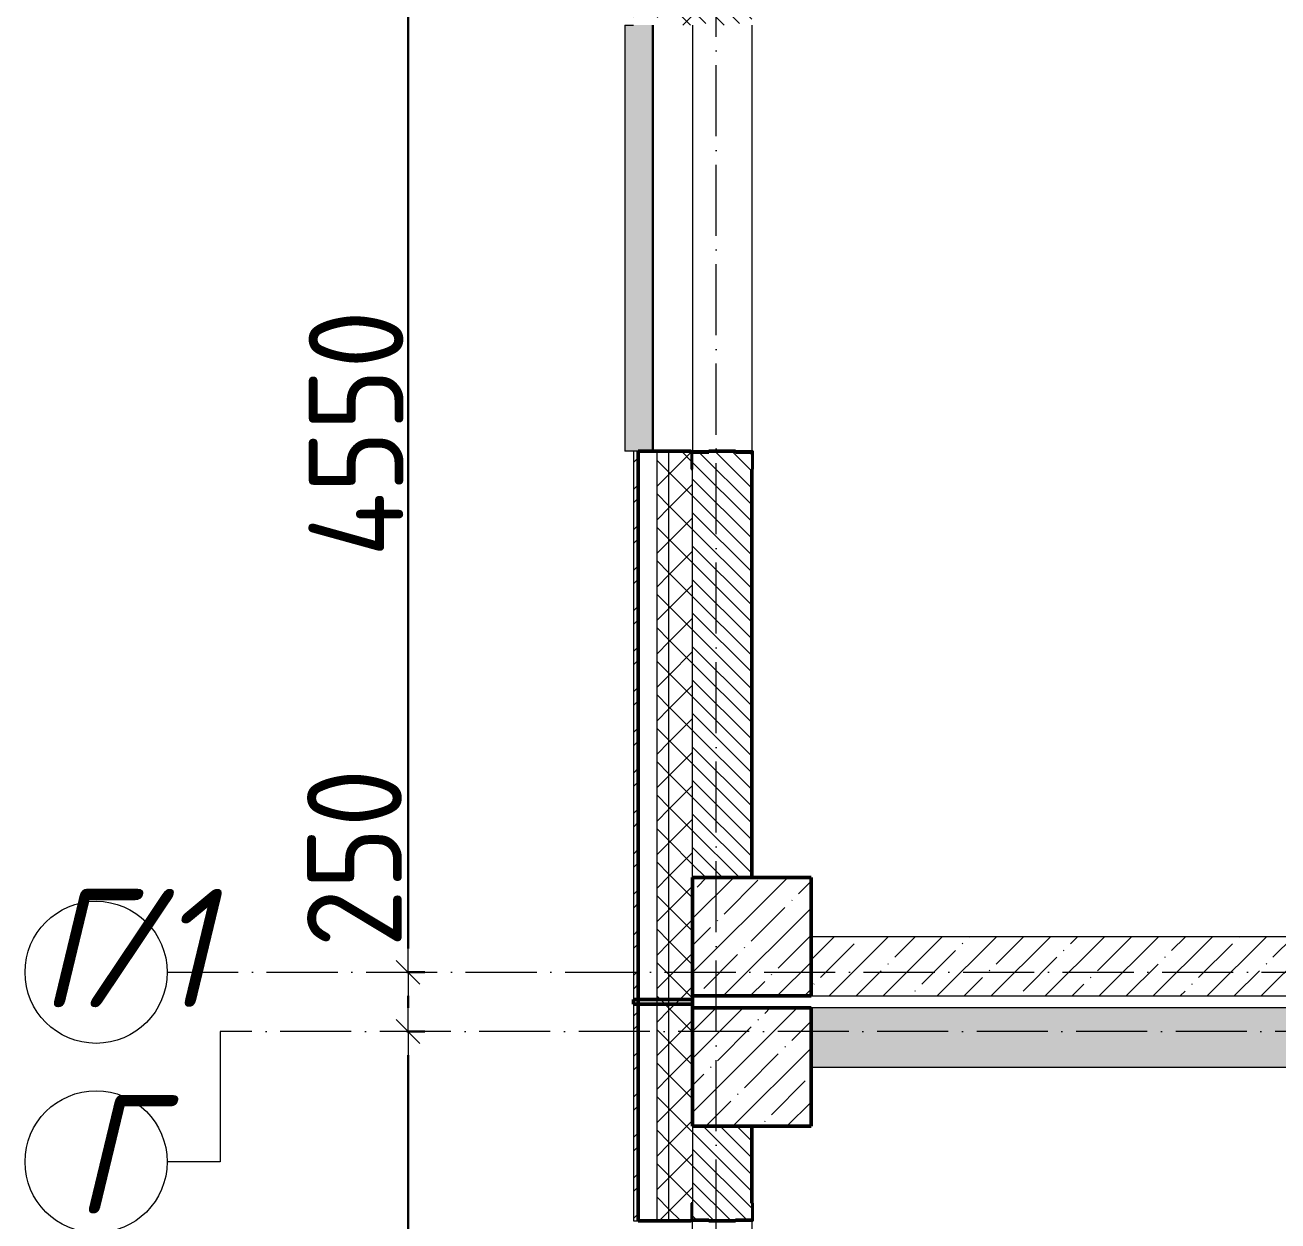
# Model space of a CAD drawing. Header units: millimetres. Extents: x -213536 to 1564669, y 70501 to 942238.
# Drawn here: x 539014 to 544304, y 580125 to 585175 of the extents above; entities that cross this region are included whole.
import ezdxf

# ---------------------------------------------------------------- set-up
doc = ezdxf.new("R2010")
doc.units = ezdxf.units.MM
doc.linetypes.add('50_200_ШТРИХ_1Т_ш5_п1_п1_', pattern=[700, 500, -100, 0, -100])
for name, color, linetype, lineweight in [('3.1) ЖБ окна 1.2 м', 102, 'Continuous', 30), ('A-____-____-DIMS', 7, 'Continuous', 9), ('A-GENM-____-MCUT', 7, 'Continuous', 25), ('A-GENM-____-OTLN-1', 7, 'Continuous', 25), ('A-GLAZ-____-OTLN', 7, 'Continuous', 9), ('A-WALL-____-MCUT-1', 7, 'Continuous', 9), ('A-WALL-____-MCUT-2', 7, 'Continuous', 50), ('A-WALL-____-MCUT-3', 7, 'Continuous', 9), ('A-WALL-____-OTLN', 7, 'Continuous', 9), ('A-WALL-____-PATT-1', 7, 'Continuous', 9), ('A-WALL-FNSH-MCUT-1', 7, 'Continuous', 9), ('S-COLS-____-MCUT', 7, 'Continuous', 50), ('S-COLS-____-OTLN', 7, 'Continuous', 9), ('S-GRID-____-IDEN', 7, 'Continuous', 9), ('S-GRID-____-OTLN', 7, 'Continuous', 9), ('S-GRID-____-OTLN-1', 7, '50_200_ШТРИХ_1Т_ш5_п1_п1_', 9)]:
    doc.layers.add(name, color=color, linetype=linetype, lineweight=lineweight)
doc.layers.add('A-GLAZ-____-OTLN-1', color=7, linetype='Continuous', lineweight=9, true_color=0xc0c0c0)
doc.styles.add('ISOCPEUR_I', font='isocpeui.ttf', dxfattribs={"width": 0.9, "height": 2.5})
doc.styles.add('СПДС', font='isocpeur.ttf', dxfattribs={"width": 0.9})
doc.dimstyles.new('Размера А3', dxfattribs={"dimtxt": 200, "dimasz": 100, "dimexe": 70, "dimexo": 100, "dimgap": 20, "dimtad": 1, "dimdec": 0, "dimrnd": 10, "dimzin": 0, "dimdsep": 46, "dimtxsty": 'СПДС', "dimblk": 'ARROWHEAD_6', "dimcen": 1, "dimclrd": 256, "dimclre": 256, "dimclrt": 256, "dimazin": 0, "dimtfac": 1, "dimtdec": 0, "dimtmove": 2, "dimatfit": 3, "dimfxl": 1, "dimtolj": 1, "dimtzin": 0, "dimarcsym": 0})
pattern_1 = [(135, (544282.637, 571544.04), (-35.35534, -35.35534), [])]
pattern_2 = [(45, (544282.64, 571544.04), (-70.71068, 70.71068), []), (135, (544282.64, 571544.04), (-70.71068, -70.71068), [])]
pattern_3 = [(45, (544282.64, 571544.04), (-114.0493, 114.0493), []), (45, (544396.69, 571544.04), (-114.0493, 114.0493), [201.612, -40.322, 3.353, -36.97])]
pattern_4 = [(45, (544282.64, 571544.04), (-85.5366, 85.5366), []), (45, (544339.66, 571544.04), (-85.5366, 85.5366), [])]

# ---------------------------------------------------------------- blocks, each defined once
blk = doc.blocks.new('BSC_Колонна _Прямоугольная - 500х500-V42-АР1_План отверстий 2 этажа в осях 1-64_А-ГГ')
at = {"layer": 'S-COLS-____-OTLN'}
h = blk.add_hatch(dxfattribs=at)
h.set_pattern_fill('FP_71', color=256, style=0, pattern_type=2)
h.set_pattern_definition([(45, (2200, -9781.04), (-114.0493, 114.0493), []), (45, (2314.05, -9781.04), (-114.0493, 114.0493), [201.612, -40.322, 3.353, -36.97])])
h.paths.add_polyline_path([(-250, -250), (250, -250), (250, 250), (-250, 250)], flags=0)
at = {"layer": 'S-COLS-____-MCUT'}
for p, q in [((250, 250), (-250, 250)), ((-250, 250), (-250, -250)), ((250, -250), (250, 250)), ((-250, -250), (250, -250))]:
    blk.add_line(p, q, dxfattribs=at)
blk = doc.blocks.new('BSC_Колонна _Прямоугольная - 500х500-V137-АР1_План отверстий 2 этажа в осях 1-64_А-ГГ')
at = {"layer": 'S-COLS-____-OTLN'}
h = blk.add_hatch(dxfattribs=at)
h.set_pattern_fill('FP_167', color=256, style=0, pattern_type=2)
h.set_pattern_definition([(45, (2200, -9231.04), (-114.0493, 114.0493), []), (45, (2314.05, -9231.04), (-114.0493, 114.0493), [201.612, -40.322, 3.353, -36.97])])
h.paths.add_polyline_path([(-250, -250), (250, -250), (250, 250), (-250, 250), (-250, 104.8)], flags=0)
at = {"layer": 'S-COLS-____-MCUT'}
for p, q in [((250, 250), (-250, 250)), ((-250, 250), (-250, -250)), ((250, -250), (250, 250)), ((-250, -250), (250, -250))]:
    blk.add_line(p, q, dxfattribs=at)
blk = doc.blocks.new('Фахверк_СКБ_Уголок - 250_2700-27497298-АР1_План отверстий 2 этажа в осях 1-64_А-ГГ')
at = {"layer": 'A-GENM-____-MCUT'}
for p, q in [((200, 181), (125, 181)), ((125, 181), (125, 106)), ((131, 106), (131, 175)), ((131, 175), (200, 175)), ((200, 175), (200, 181)), ((125, 106), (131, 106)), ((131, -6), (125, -6)), ((125, -6), (125, -81)), ((131, -75), (131, -6)), ((125, -81), (200, -81)), ((200, -75), (131, -75)), ((200, -81), (200, -75))]:
    blk.add_line(p, q, dxfattribs=at)
blk = doc.blocks.new('Стены 5 - Стены 4-30145060-АР1_План отверстий 2 этажа в осях 1-64_А-ГГ')
at = {"layer": 'A-WALL-____-MCUT-2'}
for p, q in [((-1843.5, 41030.2), (-1843.5, 41010.2)), ((-1593.5, 41030.2), (-1843.5, 41030.2)), ((-1843.5, 41010.2), (-1593.5, 41010.2)), ((-1593.5, 41010.2), (-1593.5, 41030.2))]:
    blk.add_line(p, q, dxfattribs=at)
blk = doc.blocks.new('Отлив_СКБ - Отлив витража_120_НВФ-31885689-АР1_План отверстий 2 этажа в осях 1-64_А-ГГ')
at = {"layer": 'A-GLAZ-____-OTLN-1'}
for points in [[(1800, 2), (1800, 120), (0, 120), (0, 2), (1103.1, 2)], [(1103.1, 0), (1800, 0), (1800, 2), (0, 2), (0, 0)]]:
    blk.add_hatch(color=256, dxfattribs=at).paths.add_polyline_path(points, flags=0)
at = {"layer": 'A-GLAZ-____-OTLN'}
for p, q in [((0, 83), (0, 120)), ((1800, 120), (0, 120)), ((1800, 120), (1800, 83)), ((0, 2), (1800, 2)), ((1800, 0), (0, 0))]:
    blk.add_line(p, q, dxfattribs=at)
blk = doc.blocks.new('Ось сетки - Круг_Ø6_00__ISO-2_5_0_9K_-25732049-АР1_План отверстий 2 этажа в осях 1-64_А-ГГ')
at = {"layer": 'S-GRID-____-IDEN'}
blk.add_circle((0, 0), 3, dxfattribs=at)
blk = doc.blocks.new('ARROWHEAD_6')
at = {"color": 0, "linetype": 'Continuous'}
for p, q in [((0, 0), (-1, 0)), ((-0.5, -0.5), (0.5, 0.5))]:
    blk.add_line(p, q, dxfattribs=at)
blk = doc.blocks.new('*D6061')
at = {"layer": 'A-____-____-DIMS', "lineweight": -2, "transparency": 16777216}
for p, q in [((-19249.1, 468397), (-19173.1, 468397)), ((-19243.1, 465097), (-19243.1, 468297)), ((-19249.1, 464997), (-19173.1, 464997))]:
    blk.add_line(p, q, dxfattribs=at)
at = {"layer": 'Defpoints', "color": 0, "lineweight": 30, "transparency": 16777216}
for p in [(-19349.1, 468397), (-19243.1, 468397), (-19349.1, 464997)]:
    blk.add_point(p, dxfattribs=at)
at = {"layer": 'A-____-____-DIMS', "lineweight": -2, "transparency": 16777216, "xscale": 100, "yscale": 100, "zscale": 100}
for p, rotation in [((-19243.1, 468397), 90), ((-19243.1, 464997), 270)]:
    blk.add_blockref('ARROWHEAD_6', p, dxfattribs=dict(at, rotation=rotation))
at = {"layer": 'A-____-____-DIMS', "transparency": 16777216, "insert": (-19463.1, 466697), "char_height": 400, "attachment_point": 5, "rotation": 90, "style": 'СПДС'}
blk.add_mtext('\\A1;3400', dxfattribs=at)
blk = doc.blocks.new('*D6062')
at = {"layer": 'A-____-____-DIMS', "lineweight": -2, "transparency": 16777216}
for p, q in [((-19249.1, 468647), (-19173.1, 468647)), ((-19243.1, 468497), (-19243.1, 468547)), ((-19249.1, 468397), (-19173.1, 468397))]:
    blk.add_line(p, q, dxfattribs=at)
at = {"layer": 'Defpoints', "color": 0, "lineweight": 30, "transparency": 16777216}
for p in [(-19349.1, 468647), (-19243.1, 468647), (-19349.1, 468397)]:
    blk.add_point(p, dxfattribs=at)
at = {"layer": 'A-____-____-DIMS', "lineweight": -2, "transparency": 16777216, "xscale": 100, "yscale": 100, "zscale": 100}
for p, rotation in [((-19243.1, 468647), 90), ((-19243.1, 468397), 270)]:
    blk.add_blockref('ARROWHEAD_6', p, dxfattribs=dict(at, rotation=rotation))
at = {"layer": 'A-____-____-DIMS', "transparency": 16777216, "insert": (-19669.7, 468751.8), "char_height": 400, "attachment_point": 1, "rotation": 90, "line_spacing_factor": 1.149209, "style": 'СПДС'}
blk.add_mtext('\\A1;250', dxfattribs=at)
blk = doc.blocks.new('*D6063')
at = {"layer": 'A-____-____-DIMS', "lineweight": -2, "transparency": 16777216}
for p, q in [((-19249.1, 473197), (-19173.1, 473197)), ((-19243.1, 468747), (-19243.1, 473097)), ((-19249.1, 468647), (-19173.1, 468647))]:
    blk.add_line(p, q, dxfattribs=at)
at = {"layer": 'Defpoints', "color": 0, "lineweight": 30, "transparency": 16777216}
for p in [(-19349.1, 473197), (-19243.1, 473197), (-19349.1, 468647)]:
    blk.add_point(p, dxfattribs=at)
at = {"layer": 'A-____-____-DIMS', "lineweight": -2, "transparency": 16777216, "xscale": 100, "yscale": 100, "zscale": 100}
for p, rotation in [((-19243.1, 473197), 90), ((-19243.1, 468647), 270)]:
    blk.add_blockref('ARROWHEAD_6', p, dxfattribs=dict(at, rotation=rotation))
at = {"layer": 'A-____-____-DIMS', "transparency": 16777216, "insert": (-19463.1, 470922), "char_height": 400, "attachment_point": 5, "rotation": 90, "style": 'СПДС'}
blk.add_mtext('\\A1;4550', dxfattribs=at)
blk = doc.blocks.new('2этаж')
at = {"layer": 'S-GRID-____-OTLN-1', "color": 251, "ltscale": 0.6, "true_color": 0x636466}
for p, q in [((-17941.7, 454533.3), (-17941.7, 508896.9)), ((-20260.4, 468647), (8278.9, 468647)), ((88482.7, 468397), (-20037.2, 468397))]:
    blk.add_line(p, q, dxfattribs=at)
at = {"layer": 'S-GRID-____-IDEN', "char_height": 500, "attachment_point": 1, "style": 'ISOCPEUR_I'}
for s, insert, width in [('\\fISOCPEUR|b0|i1|c204|p34|;\\W.9;Г', (-20796.6, 468999.4), 202.025), ('/1', (-20630, 468999.4), 346.329), ('\\fISOCPEUR|b0|i1|c204|p34|;\\W.9;Г', (-20648.8, 468128.5), 202.025)]:
    blk.add_mtext(s, dxfattribs=dict(at, insert=insert, width=width))
at = {"layer": 'A-____-____-DIMS'}
for base, p1, p2, picture, middle in [((-19243.1, 473197), (-19349.1, 468647), (-19349.1, 473197), '*D6063', (-19463.1, 470922)), ((-19243.1, 468397), (-19349.1, 464997), (-19349.1, 468397), '*D6061', (-19463.1, 466697))]:
    dim = blk.add_linear_dim(base=base, p1=p1, p2=p2, angle=90, dimstyle='Размера А3', override={"dimtxt": 400}, dxfattribs=at)
    dim.commit()
    dim.dimension.update_dxf_attribs({"geometry": picture, "text_midpoint": middle})
dim = blk.add_linear_dim(base=(-19243.1, 468647), p1=(-19349.1, 468397), p2=(-19349.1, 468647), angle=90, dimstyle='Размера А3', override={"dimtxt": 400}, dxfattribs=at)
dim.commit()
dim.dimension.update_dxf_attribs({"geometry": '*D6062', "text_midpoint": (-19403, 469093.8), "dimtype": 160, "text_rotation": 90})

msp = doc.modelspace()

# ---------------------------------------------------------------- hatches: boundary and pattern name
at = {"layer": 'A-WALL-____-PATT-1'}
h = msp.add_hatch(dxfattribs=at)
h.set_pattern_fill('FP_3', color=256, style=0, pattern_type=2)
h.set_pattern_definition(pattern_4)
h.paths.add_polyline_path([(541582.6, 581060.1), (541602.6, 581060.1), (541602.6, 583375.1), (541582.6, 583375.1), (541582.6, 582599.9)], flags=0)
h.paths.add_polyline_path([(541602.6, 585175.1), (541602.6, 586625.1), (541582.6, 586625.1), (541582.6, 585175.1)], flags=0)
h.paths.add_polyline_path([(541602.6, 588425.1), (541602.6, 589625.1), (541582.6, 589625.1), (541582.6, 588425.1)], flags=0)
h.paths.add_polyline_path([(541582.6, 591425.1), (541602.6, 591425.1), (541602.6, 592625.1), (541582.6, 592625.1)], flags=0)
h.paths.add_polyline_path([(541602.6, 594425.1), (541602.6, 595625.1), (541582.6, 595625.1), (541582.6, 594425.1)], flags=0)
h.paths.add_polyline_path([(541602.6, 597425.1), (541602.6, 598350.1), (541582.6, 598350.1), (541582.6, 597425.1)], flags=0)
h = msp.add_hatch(dxfattribs=at)
h.set_pattern_fill('FP_1', color=256, style=0, pattern_type=2)
h.set_pattern_definition(pattern_2)
h.paths.add_polyline_path([(541732.6, 581060.1), (541732.6, 583375.1), (541682.6, 583375.1), (541682.6, 581060.1)], flags=0)
h.paths.add_polyline_path([(541732.6, 585175.1), (541732.6, 586625.1), (541682.6, 586625.1), (541682.6, 585175.1)], flags=0)
h.paths.add_polyline_path([(541732.6, 588425.1), (541732.6, 589625.1), (541682.6, 589625.1), (541682.6, 588425.1)], flags=0)
h.paths.add_polyline_path([(541682.6, 591425.1), (541732.6, 591425.1), (541732.6, 592625.1), (541682.6, 592625.1)], flags=0)
h.paths.add_polyline_path([(541732.6, 594425.1), (541732.6, 595625.1), (541682.6, 595625.1), (541682.6, 594425.1)], flags=0)
h.paths.add_polyline_path([(541732.6, 597425.1), (541732.6, 598275.1), (541682.6, 598275.1), (541682.6, 597425.1)], flags=0)
h = msp.add_hatch(dxfattribs=at)
h.set_pattern_fill('FP_1', color=256, style=0, pattern_type=2)
h.set_pattern_definition(pattern_2)
h.paths.add_polyline_path([(541732.6, 581060.1), (541832.6, 581060.1), (541832.6, 583300.1), (541826.6, 583300.1), (541826.6, 583375.1), (541732.6, 583375.1), (541732.6, 581075.1)], flags=0)
h.paths.add_polyline_path([(541826.6, 585175.1), (541826.6, 585250.1), (541832.6, 585250.1), (541832.6, 586550.1), (541826.6, 586550.1), (541826.6, 586625.1), (541732.6, 586625.1), (541732.6, 585175.1)], flags=0)
h.paths.add_polyline_path([(541826.6, 588425.1), (541826.6, 588500.1), (541832.6, 588500.1), (541832.6, 589550.1), (541826.6, 589550.1), (541826.6, 589625.1), (541732.6, 589625.1), (541732.6, 588425.1)], flags=0)
h.paths.add_polyline_path([(541732.6, 591425.1), (541826.6, 591425.1), (541826.6, 591500.1), (541832.6, 591500.1), (541832.6, 592550.1), (541826.6, 592550.1), (541826.6, 592625.1), (541732.6, 592625.1), (541732.6, 591431.1)], flags=0)
h.paths.add_polyline_path([(541826.6, 594425.1), (541826.6, 594500.1), (541832.6, 594500.1), (541832.6, 595550.1), (541826.6, 595550.1), (541826.6, 595625.1), (541732.6, 595625.1), (541732.6, 594425.1)], flags=0)
h.paths.add_polyline_path([(541732.6, 597425.1), (541826.6, 597425.1), (541826.6, 597500.1), (541832.6, 597500.1), (541832.6, 598275.1), (541732.6, 598275.1), (541732.6, 597431.1)], flags=0)
h = msp.add_hatch(dxfattribs=at)
h.set_pattern_fill('FP_6', color=256, style=0, pattern_type=2)
h.set_pattern_definition(pattern_1)
h.paths.add_polyline_path([(541832.6, 581575.1), (542082.6, 581575.1), (542081.8, 583369.1), (542013.6, 583369.1), (542013.6, 583375.1), (541901.6, 583375.1), (541901.6, 583369.1), (541832.6, 583369.1), (541832.6, 582599.9)], flags=0)
h.paths.add_polyline_path([(542013.6, 585175.1), (542013.6, 585181.1), (542082.6, 585181.1), (542082.6, 585475.1), (541832.6, 585475.1), (541832.6, 585181.1), (541901.6, 585181.1), (541901.6, 585175.1)], flags=0)
h = msp.add_hatch(dxfattribs=at)
h.set_pattern_fill('FP_25', color=256, style=0, pattern_type=2)
h.set_pattern_definition(pattern_3)
h.paths.add_polyline_path([(548687.6, 581075.1), (549382.6, 581075.1), (549382.6, 581325.1), (542332.6, 581325.1), (542332.6, 581075.1), (547803.9, 581075.1)], flags=0)
h = msp.add_hatch(dxfattribs=at)
h.set_pattern_fill('FP_3', color=256, style=0, pattern_type=2)
h.set_pattern_definition(pattern_4)
h.paths.add_polyline_path([(541582.6, 569375.1), (541602.6, 569375.1), (541602.6, 573775.1), (541582.6, 573775.1), (541582.6, 572279.9)], flags=0)
h.paths.add_polyline_path([(541582.6, 575575.1), (541602.6, 575575.1), (541602.6, 578325.1), (541582.6, 578325.1), (541582.6, 575719.9)], flags=0)
h.paths.add_polyline_path([(541602.6, 580125.1), (541602.6, 581040.1), (541582.6, 581040.1), (541582.6, 580125.1)], flags=0)
h = msp.add_hatch(dxfattribs=at)
h.set_pattern_fill('FP_1', color=256, style=0, pattern_type=2)
h.set_pattern_definition(pattern_2)
h.paths.add_polyline_path([(541682.6, 569475.1), (541732.6, 569475.1), (541732.6, 573775.1), (541682.6, 573775.1), (541682.6, 572279.9)], flags=0)
h.paths.add_polyline_path([(541732.6, 575575.1), (541732.6, 578325.1), (541682.6, 578325.1), (541682.6, 575575.1)], flags=0)
h.paths.add_polyline_path([(541732.6, 580125.1), (541732.6, 581060.1), (541682.6, 581060.1), (541682.6, 580125.1)], flags=0)
h = msp.add_hatch(dxfattribs=at)
h.set_pattern_fill('FP_1', color=256, style=0, pattern_type=2)
h.set_pattern_definition(pattern_2)
h.paths.add_polyline_path([(541732.6, 569525.1), (541832.6, 569525.1), (541832.6, 573775.1), (541732.6, 573775.1), (541732.6, 572279.9)], flags=0)
h.paths.add_polyline_path([(541832.6, 575575.1), (541832.6, 578250.1), (541826.6, 578250.1), (541826.6, 578325.1), (541732.6, 578325.1), (541732.6, 575575.1)], flags=0)
h.paths.add_polyline_path([(541826.6, 580125.1), (541826.6, 580200.1), (541832.6, 580200.1), (541832.6, 581060.1), (541732.6, 581060.1), (541732.6, 580125.1)], flags=0)
h = msp.add_hatch(dxfattribs=at)
h.set_pattern_fill('FP_25', color=256, style=0, pattern_type=2)
h.set_pattern_definition(pattern_3)
h.paths.add_polyline_path([(566932.6, 580775.1), (567832.6, 580775.1), (567832.6, 581025.1), (566932.6, 581025.1)], flags=0)
h.paths.add_polyline_path([(564832.6, 580775.1), (564832.6, 581025.1), (557182.6, 581025.1), (557182.6, 580775.1), (561943.6, 580775.1)], flags=0)
h.paths.add_polyline_path([(555082.6, 580775.1), (555082.6, 581025.1), (553882.6, 581025.1), (553882.6, 580775.1), (554873.7, 580775.1)], flags=0)
h.paths.add_polyline_path([(549571.3, 580775.1), (549882.6, 580775.1), (549882.6, 581025.1), (542332.6, 581025.1), (542332.6, 580775.1), (547803.9, 580775.1)], flags=0)
h = msp.add_hatch(dxfattribs=at)
h.set_pattern_fill('FP_6', color=256, style=0, pattern_type=2)
h.set_pattern_definition(pattern_1)
h.paths.add_polyline_path([(541832.6, 577875.1), (542082.6, 577875.1), (542082.6, 578319.1), (542013.6, 578319.1), (542013.6, 578325.1), (541901.6, 578325.1), (541901.6, 578319.1), (541832.6, 578319.1), (541832.6, 578250.1)], flags=0)
h.paths.add_polyline_path([(541901.6, 580125.1), (542013.6, 580125.1), (542013.6, 580131.1), (542082.6, 580131.1), (542082.6, 580525.1), (541832.6, 580525.1), (541832.6, 580131.1), (541901.6, 580131.1)], flags=0)

# ---------------------------------------------------------------- linework, layer by layer
at = {"layer": 'A-WALL-____-MCUT-1'}
for p, q in [((549382.6, 581325.1), (542332.6, 581325.1)), ((542332.6, 581075.1), (549382.6, 581075.1)), ((549882.6, 581025.1), (542332.6, 581025.1)), ((542332.6, 580775.1), (549882.6, 580775.1))]:
    msp.add_line(p, q, dxfattribs=at)
at = {"layer": 'A-WALL-____-MCUT-2'}
for p, q in [((541826.6, 583375.1), (541602.6, 583375.1)), ((541602.6, 583375.1), (541602.6, 580125.1)), ((542013.6, 583375.1), (541901.6, 583375.1)), ((542082.6, 581575.1), (542082.6, 583300.1)), ((541832.6, 581025.1), (541832.6, 581075.1)), ((542082.6, 580200.1), (542082.6, 580525.1)), ((541602.6, 580125.1), (541826.6, 580125.1)), ((541901.6, 580125.1), (542013.6, 580125.1))]:
    msp.add_line(p, q, dxfattribs=at)
at = {"layer": 'A-WALL-____-MCUT-3'}
for p, q in [((541682.6, 580125.1), (541682.6, 583375.1)), ((541732.6, 580125.1), (541732.6, 583375.1)), ((541832.6, 581575.1), (541832.6, 583300.1)), ((541832.6, 580525.1), (541832.6, 580200.1))]:
    msp.add_line(p, q, dxfattribs=at)
at = {"layer": 'A-WALL-____-OTLN'}
for p, q in [((541832.6, 585175.1), (541832.6, 583375.1)), ((542082.6, 585175.1), (542082.6, 583375.1)), ((541832.6, 578325.1), (541832.6, 580125.1)), ((542082.6, 580125.1), (542082.6, 578325.1))]:
    msp.add_line(p, q, dxfattribs=at)
at = {"layer": 'A-WALL-FNSH-MCUT-1'}
for p, q in [((541582.6, 583375.1), (541582.6, 581060.1)), ((541602.6, 583375.1), (541582.6, 583375.1)), ((541582.6, 581060.1), (541602.6, 581060.1)), ((541582.6, 581040.1), (541582.6, 580125.1)), ((541602.6, 581040.1), (541582.6, 581040.1)), ((541582.6, 580125.1), (541602.6, 580125.1))]:
    msp.add_line(p, q, dxfattribs=at)
at = {"layer": 'S-GRID-____-OTLN'}
for p, q in [((539837.1, 580925.1), (539837.1, 580374.8)), ((539837.1, 580374.8), (539613.9, 580374.8))]:
    msp.add_line(p, q, dxfattribs=at)

# ---------------------------------------------------------------- block references
at = {"layer": '3.1) ЖБ окна 1.2 м'}
msp.add_blockref('2этаж', (559874.3, 112528.1), dxfattribs=at)
at = {"layer": 'A-GENM-____-OTLN-1'}
for p, rotation in [((541907.6, 583500.1), 269.9999999999999), ((542007.6, 580000.1), 89.99999999999991)]:
    msp.add_blockref('Фахверк_СКБ_Уголок - 250_2700-27497298-АР1_План отверстий 2 этажа в осях 1-64_А-ГГ', p, dxfattribs=dict(at, rotation=rotation))
at = {"layer": 'A-GLAZ-____-OTLN', "rotation": 90}
msp.add_blockref('Отлив_СКБ - Отлив витража_120_НВФ-31885689-АР1_План отверстий 2 этажа в осях 1-64_А-ГГ', (541665.6, 583375.1), dxfattribs=at)
at = {"layer": 'A-WALL-____-OTLN'}
msp.add_blockref('Стены 5 - Стены 4-30145060-АР1_План отверстий 2 этажа в осях 1-64_А-ГГ', (543426.1, 540029.8), dxfattribs=at)
at = {"layer": 'S-COLS-____-OTLN'}
for name, p in [('BSC_Колонна _Прямоугольная - 500х500-V42-АР1_План отверстий 2 этажа в осях 1-64_А-ГГ', (542082.6, 581325.1)), ('BSC_Колонна _Прямоугольная - 500х500-V137-АР1_План отверстий 2 этажа в осях 1-64_А-ГГ', (542082.6, 580775.1))]:
    msp.add_blockref(name, p, dxfattribs=at)
at = {"layer": 'S-GRID-____-IDEN', "xscale": 99.99999999999993, "yscale": 99.99999999999993, "zscale": 99.99999999999993}
for p, rotation in [((539313.9, 581175.1), 269.9999999999996), ((539313.9, 580374.8), 89.99999999999982)]:
    msp.add_blockref('Ось сетки - Круг_Ø6_00__ISO-2_5_0_9K_-25732049-АР1_План отверстий 2 этажа в осях 1-64_А-ГГ', p, dxfattribs=dict(at, rotation=rotation))

doc.saveas('drawing.dxf')
